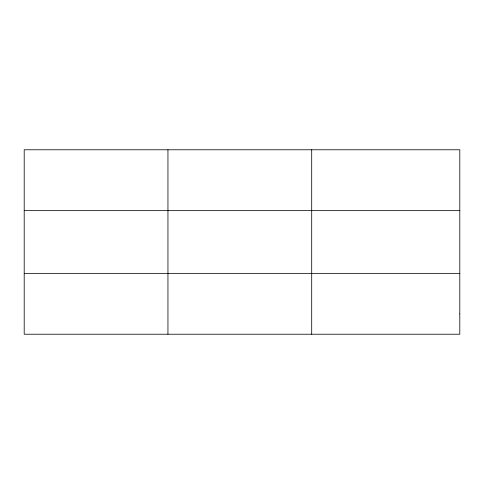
<?xml version="1.0" encoding="UTF-8"?>
<svg xmlns="http://www.w3.org/2000/svg" width="484" height="484" viewBox="0 0 484 484"><rect width="100%" height="100%" fill="white"/><g stroke="black" fill="none" stroke-linecap="round" stroke-linejoin="round"><path stroke-width="0.73" d="M167.948 334.226L167.948 149.774M311.696 334.226L311.696 149.774M24.2 210.643L459.8 210.643M24.2 273.357L459.8 273.357M459.8 313.934L459.8 334.226L24.2 334.226L24.2 149.774L459.8 149.774L459.8 313.934"/></g></svg>
